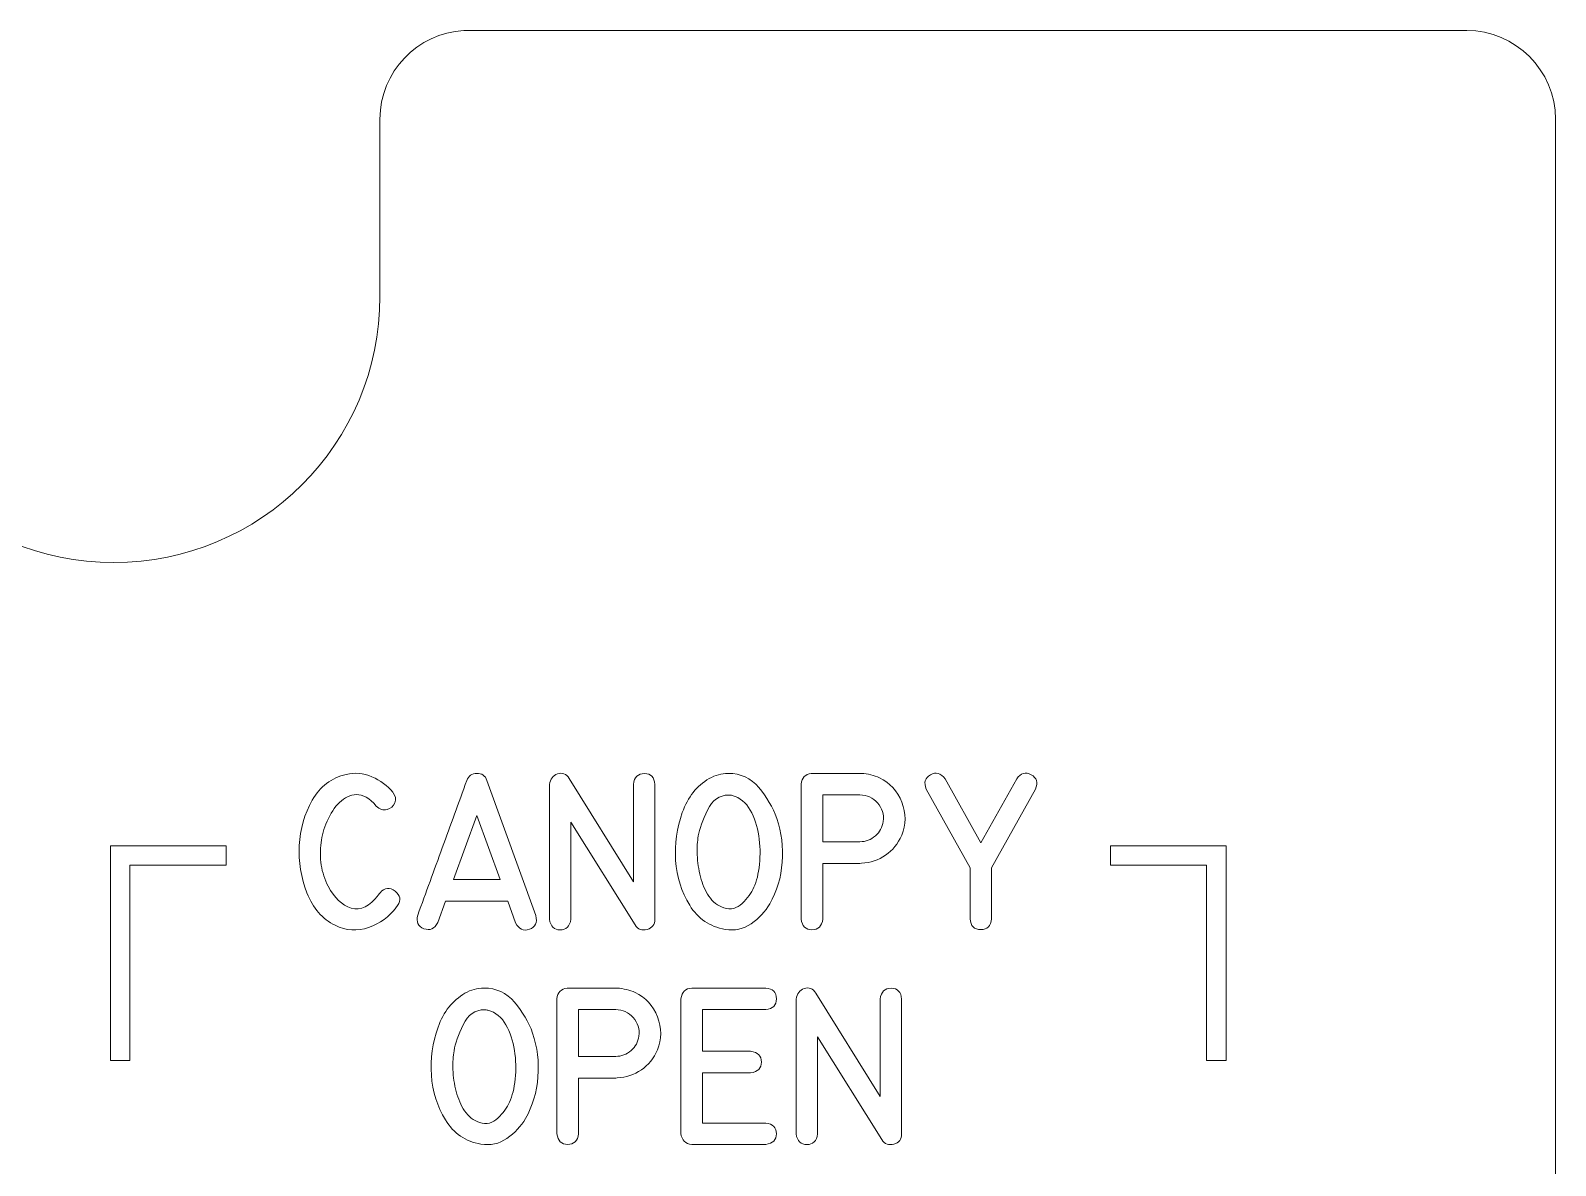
# Model space of a CAD drawing. Header units: millimetres. Extents: x -28 to 37, y -115 to 123.
# Drawn here: x 2.21 to 36.59, y -68.93 to -43.33 of the extents above; entities that cross this region are included whole.
import ezdxf

# ---------------------------------------------------------------- set-up
doc = ezdxf.new("R2010")
doc.units = ezdxf.units.MM
doc.header["$MEASUREMENT"] = 0
doc.layers.add('Layer 1', color=7, linetype='Continuous')

msp = doc.modelspace()

# ---------------------------------------------------------------- linework, layer by layer
at = {"layer": 'Layer 1', "color": 250, "lineweight": 9}
msp.add_open_spline([(-26.4142, -43.3274), (-26.4142, -43.3274), (-3.9142, -43.3274), (-3.9142, -43.3274), (-3.9142, -43.3274), (-2.8142, -43.3274), (-1.9142, -44.2274), (-1.9142, -45.3274), (-1.9142, -45.3274), (-1.9142, -45.3274), (-1.9142, -49.3274), (-1.9142, -49.3274), (-1.9142, -49.3274), (-1.9142, -52.6412), (0.7721, -55.3274), (4.0858, -55.3274), (4.0858, -55.3274), (7.3995, -55.3274), (10.0858, -52.6412), (10.0858, -49.3274), (10.0858, -49.3274), (10.0858, -49.3274), (10.0858, -45.3245), (10.0858, -45.3245), (10.0858, -45.3245), (10.0858, -44.2604), (10.928, -43.3835), (11.9787, -43.3274), (11.9787, -43.3274), (11.9787, -43.3274), (34.5858, -43.3274), (34.5858, -43.3274), (34.5858, -43.3274), (35.6858, -43.3274), (36.5858, -44.2274), (36.5858, -45.3274), (36.5858, -45.3274), (36.5858, -45.3274), (36.5858, -113.1351), (36.5858, -113.1351), (36.5858, -113.1351), (36.5259, -114.1807), (35.6532, -115.0178), (34.5937, -115.0202), (34.5937, -115.0202), (34.5937, -115.0202), (11.5251, -111.4633), (11.5251, -111.4633), (11.5251, -111.4633), (10.6226, -111.144), (10.1554, -110.5111), (10.0864, -109.5474), (10.0864, -109.5474), (10.0864, -109.5474), (10.0864, -104.342), (10.0864, -104.342), (10.0864, -104.342), (10.0864, -101.0282), (7.3995, -98.351), (4.0858, -98.351), (4.0858, -98.351), (0.7721, -98.351), (-1.9142, -101.0372), (-1.9142, -104.351), (-1.9142, -104.351), (-1.9142, -104.351), (-1.9142, -107.1032), (-1.9142, -107.1032), (-1.9142, -107.1032), (-1.9142, -108.19), (-2.7929, -109.0815), (-3.8749, -109.1027), (-3.8749, -109.1027), (-3.8749, -109.1027), (-26.7692, -105.5805), (-26.7692, -105.5805), (-26.7692, -105.5805), (-27.8334, -105.2638), (-28.3891, -104.6105), (-28.4142, -103.6062), (-28.4142, -103.6062), (-28.4142, -103.6062), (-28.4142, -45.3274), (-28.4142, -45.3274), (-28.4142, -45.3274), (-28.4142, -44.2274), (-27.5142, -43.3274), (-26.4142, -43.3274)], degree=3, knots=[0, 0, 0, 0, 0.0434783, 0.0434783, 0.0434783, 0.0434783, 0.0869565, 0.0869565, 0.0869565, 0.0869565, 0.1304348, 0.1304348, 0.1304348, 0.1304348, 0.173913, 0.173913, 0.173913, 0.173913, 0.2173913, 0.2173913, 0.2173913, 0.2173913, 0.2608696, 0.2608696, 0.2608696, 0.2608696, 0.3043478, 0.3043478, 0.3043478, 0.3043478, 0.3478261, 0.3478261, 0.3478261, 0.3478261, 0.3913043, 0.3913043, 0.3913043, 0.3913043, 0.4347826, 0.4347826, 0.4347826, 0.4347826, 0.4782609, 0.4782609, 0.4782609, 0.4782609, 0.5217391, 0.5217391, 0.5217391, 0.5217391, 0.5652174, 0.5652174, 0.5652174, 0.5652174, 0.6086957, 0.6086957, 0.6086957, 0.6086957, 0.6521739, 0.6521739, 0.6521739, 0.6521739, 0.6956522, 0.6956522, 0.6956522, 0.6956522, 0.7391304, 0.7391304, 0.7391304, 0.7391304, 0.7826087, 0.7826087, 0.7826087, 0.7826087, 0.826087, 0.826087, 0.826087, 0.826087, 0.8695652, 0.8695652, 0.8695652, 0.8695652, 0.9130435, 0.9130435, 0.9130435, 0.9130435, 1, 1, 1, 1], dxfattribs=at)
at = {"layer": 'Layer 1', "color": 240, "lineweight": 9}
for points, knots in [([(10.4808, -63.0583), (10.4808, -63.0583), (10.4655, -63.0812), (10.4655, -63.0812), (10.4655, -63.0812), (10.462, -63.0853), (10.4591, -63.0895), (10.4567, -63.093), (10.4567, -63.093), (10.455, -63.0965), (10.4526, -63.1), (10.4503, -63.1036), (10.4503, -63.1036), (10.2927, -63.3158), (10.0863, -63.4669), (9.8306, -63.5575), (9.8306, -63.5575), (9.5754, -63.6474), (9.3237, -63.631), (9.0756, -63.5081), (9.0756, -63.5081), (8.7875, -63.3646), (8.5759, -63.1212), (8.4406, -62.7779), (8.4406, -62.7779), (8.306, -62.4345), (8.2478, -62.0776), (8.2666, -61.7072), (8.2666, -61.7072), (8.286, -61.3368), (8.3836, -60.997), (8.5594, -60.6865), (8.5594, -60.6865), (8.7358, -60.3767), (8.9916, -60.1826), (9.3273, -60.1044), (9.3273, -60.1044), (9.5201, -60.0598), (9.7124, -60.0786), (9.9041, -60.1603), (9.9041, -60.1603), (10.0957, -60.2426), (10.2533, -60.3578), (10.3762, -60.506), (10.3762, -60.506), (10.3774, -60.506), (10.3803, -60.5095), (10.3844, -60.5178), (10.3844, -60.5178), (10.4373, -60.5866), (10.4485, -60.6624), (10.4173, -60.7441), (10.4173, -60.7441), (10.3862, -60.8264), (10.3297, -60.8776), (10.2468, -60.8988), (10.2468, -60.8988), (10.1586, -60.9217), (10.0769, -60.8952), (10.0022, -60.8194), (10.0022, -60.8194), (9.8482, -60.6401), (9.7, -60.5542), (9.5578, -60.5607), (9.5578, -60.5607), (9.4155, -60.5677), (9.2879, -60.6265), (9.1756, -60.7365), (9.1756, -60.7365), (9.0627, -60.847), (8.9692, -60.9881), (8.8945, -61.1604), (8.8945, -61.1604), (8.8199, -61.3327), (8.774, -61.4938), (8.757, -61.6443), (8.757, -61.6443), (8.7364, -61.8118), (8.7382, -61.9806), (8.7628, -62.1499), (8.7628, -62.1499), (8.7875, -62.3192), (8.8393, -62.4786), (8.9187, -62.6279), (8.9187, -62.6279), (9.0568, -62.8896), (9.2303, -63.0536), (9.4396, -63.1194), (9.4396, -63.1194), (9.6495, -63.1859), (9.8541, -63.0853), (10.054, -62.819), (10.054, -62.819), (10.0634, -62.8078), (10.074, -62.7925), (10.0869, -62.7743), (10.0869, -62.7743), (10.1945, -62.655), (10.3086, -62.6426), (10.4285, -62.7373), (10.4285, -62.7373), (10.5484, -62.8319), (10.5661, -62.9389), (10.4808, -63.0583)], [0, 0, 0, 0, 0.037037, 0.037037, 0.037037, 0.037037, 0.0740741, 0.0740741, 0.0740741, 0.0740741, 0.1111111, 0.1111111, 0.1111111, 0.1111111, 0.1481481, 0.1481481, 0.1481481, 0.1481481, 0.1851852, 0.1851852, 0.1851852, 0.1851852, 0.2222222, 0.2222222, 0.2222222, 0.2222222, 0.2592593, 0.2592593, 0.2592593, 0.2592593, 0.2962963, 0.2962963, 0.2962963, 0.2962963, 0.3333333, 0.3333333, 0.3333333, 0.3333333, 0.3703704, 0.3703704, 0.3703704, 0.3703704, 0.4074074, 0.4074074, 0.4074074, 0.4074074, 0.4444444, 0.4444444, 0.4444444, 0.4444444, 0.4814815, 0.4814815, 0.4814815, 0.4814815, 0.5185185, 0.5185185, 0.5185185, 0.5185185, 0.5555556, 0.5555556, 0.5555556, 0.5555556, 0.5925926, 0.5925926, 0.5925926, 0.5925926, 0.6296296, 0.6296296, 0.6296296, 0.6296296, 0.6666667, 0.6666667, 0.6666667, 0.6666667, 0.7037037, 0.7037037, 0.7037037, 0.7037037, 0.7407407, 0.7407407, 0.7407407, 0.7407407, 0.7777778, 0.7777778, 0.7777778, 0.7777778, 0.8148148, 0.8148148, 0.8148148, 0.8148148, 0.8518519, 0.8518519, 0.8518519, 0.8518519, 0.8888889, 0.8888889, 0.8888889, 0.8888889, 0.9259259, 0.9259259, 0.9259259, 0.9259259, 1, 1, 1, 1]), ([(10.9388, -63.2776), (11.1223, -62.7708), (11.3063, -62.2646), (11.4903, -61.7589), (11.4903, -61.7589), (11.675, -61.2533), (11.8596, -60.7471), (12.0442, -60.2408), (12.0442, -60.2408), (12.0824, -60.1362), (12.1577, -60.0833), (12.27, -60.0821), (12.27, -60.0821), (12.3829, -60.0809), (12.4587, -60.1338), (12.4975, -60.2408), (12.4975, -60.2408), (12.4975, -60.2408), (13.6017, -63.2858), (13.6017, -63.2858), (13.6017, -63.2858), (13.6358, -63.4481), (13.5864, -63.5522), (13.4535, -63.5992), (13.4535, -63.5992), (13.32, -63.6468), (13.2177, -63.598), (13.1448, -63.4546), (13.1448, -63.4546), (13.1448, -63.4546), (12.9679, -62.9619), (12.9679, -62.9619), (12.9679, -62.9619), (12.9679, -62.9619), (11.5638, -62.9619), (11.5638, -62.9619), (11.5638, -62.9619), (11.5638, -62.9619), (11.3916, -63.4428), (11.3916, -63.4428), (11.3916, -63.4428), (11.3181, -63.5875), (11.2134, -63.6345), (11.0782, -63.5845), (11.0782, -63.5845), (10.9424, -63.5351), (10.8959, -63.4322), (10.9388, -63.2776)], [0, 0, 0, 0, 0.0769231, 0.0769231, 0.0769231, 0.0769231, 0.1538462, 0.1538462, 0.1538462, 0.1538462, 0.2307692, 0.2307692, 0.2307692, 0.2307692, 0.3076923, 0.3076923, 0.3076923, 0.3076923, 0.3846154, 0.3846154, 0.3846154, 0.3846154, 0.4615385, 0.4615385, 0.4615385, 0.4615385, 0.5384615, 0.5384615, 0.5384615, 0.5384615, 0.6153846, 0.6153846, 0.6153846, 0.6153846, 0.6923077, 0.6923077, 0.6923077, 0.6923077, 0.7692308, 0.7692308, 0.7692308, 0.7692308, 0.8461538, 0.8461538, 0.8461538, 0.8461538, 1, 1, 1, 1]), ([(16.2844, -63.3723), (16.2844, -63.4928), (16.2262, -63.5692), (16.1098, -63.6022), (16.1098, -63.6022), (15.9928, -63.6345), (15.9029, -63.6004), (15.8382, -63.4993), (15.8382, -63.4993), (15.8382, -63.4993), (14.3912, -61.1792), (14.3912, -61.1792), (14.3912, -61.1792), (14.3912, -61.1792), (14.3912, -63.3723), (14.3912, -63.3723), (14.3912, -63.3723), (14.366, -63.5328), (14.2848, -63.6133), (14.1478, -63.6133), (14.1478, -63.6133), (14.0103, -63.6133), (13.9297, -63.5328), (13.9056, -63.3723), (13.9056, -63.3723), (13.9056, -63.3723), (13.9056, -60.3302), (13.9056, -60.3302), (13.9056, -60.3302), (13.9227, -60.2109), (13.9838, -60.1321), (14.089, -60.0939), (14.089, -60.0939), (14.1943, -60.0562), (14.2819, -60.0921), (14.3519, -60.2009), (14.3519, -60.2009), (14.3519, -60.2009), (15.7988, -62.5244), (15.7988, -62.5244), (15.7988, -62.5244), (15.7988, -62.5244), (15.7988, -60.3302), (15.7988, -60.3302), (15.7988, -60.3302), (15.8206, -60.1662), (15.904, -60.0845), (16.0493, -60.0862), (16.0493, -60.0862), (16.1945, -60.088), (16.2727, -60.1691), (16.2844, -60.3302), (16.2844, -60.3302), (16.2844, -60.3302), (16.2844, -63.3723), (16.2844, -63.3723)], [0, 0, 0, 0, 0.0666667, 0.0666667, 0.0666667, 0.0666667, 0.1333333, 0.1333333, 0.1333333, 0.1333333, 0.2, 0.2, 0.2, 0.2, 0.2666667, 0.2666667, 0.2666667, 0.2666667, 0.3333333, 0.3333333, 0.3333333, 0.3333333, 0.4, 0.4, 0.4, 0.4, 0.4666667, 0.4666667, 0.4666667, 0.4666667, 0.5333333, 0.5333333, 0.5333333, 0.5333333, 0.6, 0.6, 0.6, 0.6, 0.6666667, 0.6666667, 0.6666667, 0.6666667, 0.7333333, 0.7333333, 0.7333333, 0.7333333, 0.8, 0.8, 0.8, 0.8, 0.8666667, 0.8666667, 0.8666667, 0.8666667, 1, 1, 1, 1]), ([(19.0348, -61.0969), (19.1401, -61.415), (19.1801, -61.7448), (19.1542, -62.087), (19.1542, -62.087), (19.1283, -62.4292), (19.0343, -62.7414), (18.8726, -63.0242), (18.8726, -63.0242), (18.7703, -63.2), (18.6309, -63.3493), (18.4539, -63.4722), (18.4539, -63.4722), (18.277, -63.5951), (18.0818, -63.638), (17.8683, -63.601), (17.8683, -63.601), (17.5203, -63.5404), (17.2539, -63.3587), (17.0693, -63.0571), (17.0693, -63.0571), (16.8841, -62.7549), (16.7783, -62.4186), (16.7512, -62.0482), (16.7512, -62.0482), (16.7242, -61.6778), (16.7742, -61.3174), (16.9012, -60.9658), (16.9012, -60.9658), (17.0282, -60.6142), (17.2304, -60.359), (17.5085, -60.1991), (17.5085, -60.1991), (17.6438, -60.1209), (17.786, -60.0821), (17.9336, -60.0821), (17.9336, -60.0821), (18.2164, -60.0821), (18.4469, -60.1885), (18.6262, -60.4014), (18.6262, -60.4014), (18.8055, -60.6148), (18.9414, -60.8464), (19.0348, -61.0969)], [0, 0, 0, 0, 0.0833333, 0.0833333, 0.0833333, 0.0833333, 0.1666667, 0.1666667, 0.1666667, 0.1666667, 0.25, 0.25, 0.25, 0.25, 0.3333333, 0.3333333, 0.3333333, 0.3333333, 0.4166667, 0.4166667, 0.4166667, 0.4166667, 0.5, 0.5, 0.5, 0.5, 0.5833333, 0.5833333, 0.5833333, 0.5833333, 0.6666667, 0.6666667, 0.6666667, 0.6666667, 0.75, 0.75, 0.75, 0.75, 0.8333333, 0.8333333, 0.8333333, 0.8333333, 1, 1, 1, 1]), ([(20.9063, -60.0821), (20.9063, -60.0821), (20.9392, -60.0821), (20.9392, -60.0821), (20.9392, -60.0821), (21.0862, -60.0927), (21.2214, -60.1256), (21.3454, -60.1821), (21.3454, -60.1821), (21.583, -60.2932), (21.7511, -60.4766), (21.8499, -60.7318), (21.8499, -60.7318), (21.9487, -60.9864), (21.9475, -61.2351), (21.847, -61.4773), (21.847, -61.4773), (21.7652, -61.669), (21.6447, -61.8195), (21.4848, -61.9277), (21.4848, -61.9277), (21.3255, -62.0364), (21.1432, -62.097), (20.9392, -62.1094), (20.9392, -62.1094), (20.9392, -62.1094), (20.9063, -62.1111), (20.9063, -62.1111), (20.9063, -62.1111), (20.9063, -62.1111), (20.069, -62.1111), (20.069, -62.1111), (20.069, -62.1111), (20.069, -62.1111), (20.069, -63.367), (20.069, -63.367), (20.069, -63.367), (20.0484, -63.5287), (19.9667, -63.6098), (19.8244, -63.6098), (19.8244, -63.6098), (19.6821, -63.6098), (19.601, -63.5287), (19.5816, -63.367), (19.5816, -63.367), (19.5816, -63.367), (19.5816, -60.3232), (19.5816, -60.3232), (19.5816, -60.3232), (19.5987, -60.1809), (19.6745, -60.1003), (19.8091, -60.0821), (19.8091, -60.0821), (19.8091, -60.0821), (19.8244, -60.0821), (19.8244, -60.0821), (19.8244, -60.0821), (19.8244, -60.0821), (20.9063, -60.0821), (20.9063, -60.0821)], [0, 0, 0, 0, 0.0625, 0.0625, 0.0625, 0.0625, 0.125, 0.125, 0.125, 0.125, 0.1875, 0.1875, 0.1875, 0.1875, 0.25, 0.25, 0.25, 0.25, 0.3125, 0.3125, 0.3125, 0.3125, 0.375, 0.375, 0.375, 0.375, 0.4375, 0.4375, 0.4375, 0.4375, 0.5, 0.5, 0.5, 0.5, 0.5625, 0.5625, 0.5625, 0.5625, 0.625, 0.625, 0.625, 0.625, 0.6875, 0.6875, 0.6875, 0.6875, 0.75, 0.75, 0.75, 0.75, 0.8125, 0.8125, 0.8125, 0.8125, 0.875, 0.875, 0.875, 0.875, 1, 1, 1, 1]), ([(24.4398, -60.2079), (24.5292, -60.0733), (24.6374, -60.0415), (24.7644, -60.1115), (24.7644, -60.1115), (24.8914, -60.1815), (24.9237, -60.2908), (24.862, -60.4402), (24.862, -60.4402), (24.862, -60.4402), (23.8713, -62.2093), (23.8713, -62.2093), (23.8713, -62.2093), (23.8713, -62.2093), (23.8713, -63.3617), (23.8713, -63.3617), (23.8713, -63.3617), (23.8607, -63.5245), (23.7807, -63.6063), (23.6308, -63.6063), (23.6308, -63.6063), (23.4809, -63.6063), (23.4009, -63.5245), (23.3909, -63.3617), (23.3909, -63.3617), (23.3909, -63.3617), (23.3909, -62.2093), (23.3909, -62.2093), (23.3909, -62.2093), (23.3909, -62.2093), (22.402, -60.4402), (22.402, -60.4402), (22.402, -60.4402), (22.3408, -60.292), (22.372, -60.1832), (22.4949, -60.1138), (22.4949, -60.1138), (22.6177, -60.0445), (22.7277, -60.0756), (22.8241, -60.2079), (22.8241, -60.2079), (22.8241, -60.2079), (23.632, -61.6513), (23.632, -61.6513), (23.632, -61.6513), (23.632, -61.6513), (24.4398, -60.2079), (24.4398, -60.2079)], [0, 0, 0, 0, 0.0769231, 0.0769231, 0.0769231, 0.0769231, 0.1538462, 0.1538462, 0.1538462, 0.1538462, 0.2307692, 0.2307692, 0.2307692, 0.2307692, 0.3076923, 0.3076923, 0.3076923, 0.3076923, 0.3846154, 0.3846154, 0.3846154, 0.3846154, 0.4615385, 0.4615385, 0.4615385, 0.4615385, 0.5384615, 0.5384615, 0.5384615, 0.5384615, 0.6153846, 0.6153846, 0.6153846, 0.6153846, 0.6923077, 0.6923077, 0.6923077, 0.6923077, 0.7692308, 0.7692308, 0.7692308, 0.7692308, 0.8461538, 0.8461538, 0.8461538, 0.8461538, 1, 1, 1, 1]), ([(17.9477, -60.5713), (17.7366, -60.5713), (17.5767, -60.6847), (17.468, -60.9123), (17.468, -60.9123), (17.3592, -61.1398), (17.291, -61.3338), (17.2622, -61.4944), (17.2622, -61.4944), (17.2404, -61.6119), (17.2322, -61.7536), (17.2381, -61.92), (17.2381, -61.92), (17.2439, -62.0864), (17.2681, -62.251), (17.3104, -62.4133), (17.3104, -62.4133), (17.3527, -62.5762), (17.4168, -62.7226), (17.5015, -62.8525), (17.5015, -62.8525), (17.5867, -62.983), (17.6978, -63.0695), (17.8354, -63.1118), (17.8354, -63.1118), (17.9965, -63.1624), (18.1353, -63.1306), (18.2517, -63.0166), (18.2517, -63.0166), (18.3681, -62.9019), (18.4563, -62.7808), (18.5163, -62.652), (18.5163, -62.652), (18.5768, -62.5197), (18.6186, -62.3469), (18.6409, -62.1317), (18.6409, -62.1317), (18.6633, -61.9171), (18.658, -61.7025), (18.6256, -61.4885), (18.6256, -61.4885), (18.5927, -61.2745), (18.5286, -61.0816), (18.4334, -60.9099), (18.4334, -60.9099), (18.3381, -60.7383), (18.2023, -60.6289), (18.0271, -60.5819), (18.0271, -60.5819), (18.0042, -60.5748), (17.9777, -60.5713), (17.9477, -60.5713)], [0, 0, 0, 0, 0.0714286, 0.0714286, 0.0714286, 0.0714286, 0.1428571, 0.1428571, 0.1428571, 0.1428571, 0.2142857, 0.2142857, 0.2142857, 0.2142857, 0.2857143, 0.2857143, 0.2857143, 0.2857143, 0.3571429, 0.3571429, 0.3571429, 0.3571429, 0.4285714, 0.4285714, 0.4285714, 0.4285714, 0.5, 0.5, 0.5, 0.5, 0.5714286, 0.5714286, 0.5714286, 0.5714286, 0.6428571, 0.6428571, 0.6428571, 0.6428571, 0.7142857, 0.7142857, 0.7142857, 0.7142857, 0.7857143, 0.7857143, 0.7857143, 0.7857143, 0.8571429, 0.8571429, 0.8571429, 0.8571429, 1, 1, 1, 1]), ([(20.9063, -60.5677), (20.9063, -60.5677), (20.069, -60.5677), (20.069, -60.5677), (20.069, -60.5677), (20.069, -60.5677), (20.069, -61.6237), (20.069, -61.6237), (20.069, -61.6237), (20.069, -61.6237), (20.9063, -61.6237), (20.9063, -61.6237), (20.9063, -61.6237), (21.0374, -61.6237), (21.1526, -61.5802), (21.2531, -61.4926), (21.2531, -61.4926), (21.3537, -61.4056), (21.4125, -61.2962), (21.4301, -61.1657), (21.4301, -61.1657), (21.4507, -61.0069), (21.4078, -60.8676), (21.3025, -60.7477), (21.3025, -60.7477), (21.1967, -60.6277), (21.0644, -60.5677), (20.9063, -60.5677)], [0, 0, 0, 0, 0.125, 0.125, 0.125, 0.125, 0.25, 0.25, 0.25, 0.25, 0.375, 0.375, 0.375, 0.375, 0.5, 0.5, 0.5, 0.5, 0.625, 0.625, 0.625, 0.625, 0.75, 0.75, 0.75, 0.75, 1, 1, 1, 1]), ([(12.7921, -62.478), (12.7921, -62.478), (12.2682, -61.0311), (12.2682, -61.0311), (12.2682, -61.0311), (12.2682, -61.0311), (11.7414, -62.478), (11.7414, -62.478), (11.7414, -62.478), (11.7414, -62.478), (12.7921, -62.478), (12.7921, -62.478)], [0, 0, 0, 0, 0.25, 0.25, 0.25, 0.25, 0.5, 0.5, 0.5, 0.5, 1, 1, 1, 1]), ([(12.2682, -61.0311), (12.2682, -61.0311), (12.7921, -62.478), (12.7921, -62.478), (12.7921, -62.478), (12.7921, -62.478), (12.2682, -61.0311), (12.2682, -61.0311)], [0, 0, 0, 0, 0.3333333, 0.3333333, 0.3333333, 0.3333333, 1, 1, 1, 1]), ([(4.2292, -61.7126), (4.2292, -61.7126), (4.4504, -61.7126), (4.4504, -61.7126), (4.4504, -61.7126), (4.4504, -61.7126), (6.6196, -61.7126), (6.6196, -61.7126), (6.6196, -61.7126), (6.6196, -61.7126), (6.6196, -62.1553), (6.6196, -62.1553), (6.6196, -62.1553), (6.6196, -62.1553), (4.4504, -62.1553), (4.4504, -62.1553), (4.4504, -62.1553), (4.4504, -62.1553), (4.4504, -66.5554), (4.4504, -66.5554), (4.4504, -66.5554), (4.4504, -66.5554), (4.0078, -66.5554), (4.0078, -66.5554), (4.0078, -66.5554), (4.0078, -66.5554), (4.0078, -61.7126), (4.0078, -61.7126), (4.0078, -61.7126), (4.0078, -61.7126), (4.2292, -61.7126), (4.2292, -61.7126)], [0, 0, 0, 0, 0.1111111, 0.1111111, 0.1111111, 0.1111111, 0.2222222, 0.2222222, 0.2222222, 0.2222222, 0.3333333, 0.3333333, 0.3333333, 0.3333333, 0.4444444, 0.4444444, 0.4444444, 0.4444444, 0.5555556, 0.5555556, 0.5555556, 0.5555556, 0.6666667, 0.6666667, 0.6666667, 0.6666667, 0.7777778, 0.7777778, 0.7777778, 0.7777778, 1, 1, 1, 1]), ([(28.9424, -61.7126), (28.9424, -61.7126), (28.7212, -61.7126), (28.7212, -61.7126), (28.7212, -61.7126), (28.7212, -61.7126), (26.552, -61.7126), (26.552, -61.7126), (26.552, -61.7126), (26.552, -61.7126), (26.552, -62.1553), (26.552, -62.1553), (26.552, -62.1553), (26.552, -62.1553), (28.7212, -62.1553), (28.7212, -62.1553), (28.7212, -62.1553), (28.7212, -62.1553), (28.7212, -66.5554), (28.7212, -66.5554), (28.7212, -66.5554), (28.7212, -66.5554), (29.1638, -66.5554), (29.1638, -66.5554), (29.1638, -66.5554), (29.1638, -66.5554), (29.1638, -61.7126), (29.1638, -61.7126), (29.1638, -61.7126), (29.1638, -61.7126), (28.9424, -61.7126), (28.9424, -61.7126)], [0, 0, 0, 0, 0.1111111, 0.1111111, 0.1111111, 0.1111111, 0.2222222, 0.2222222, 0.2222222, 0.2222222, 0.3333333, 0.3333333, 0.3333333, 0.3333333, 0.4444444, 0.4444444, 0.4444444, 0.4444444, 0.5555556, 0.5555556, 0.5555556, 0.5555556, 0.6666667, 0.6666667, 0.6666667, 0.6666667, 0.7777778, 0.7777778, 0.7777778, 0.7777778, 1, 1, 1, 1]), ([(13.5278, -65.9388), (13.6331, -66.2569), (13.6731, -66.5867), (13.6472, -66.9289), (13.6472, -66.9289), (13.6213, -67.2711), (13.5273, -67.5833), (13.3656, -67.8661), (13.3656, -67.8661), (13.2633, -68.0419), (13.1239, -68.1912), (12.9469, -68.3141), (12.9469, -68.3141), (12.77, -68.437), (12.5748, -68.4799), (12.3613, -68.4429), (12.3613, -68.4429), (12.0133, -68.3823), (11.7469, -68.2006), (11.5623, -67.899), (11.5623, -67.899), (11.3771, -67.5968), (11.2713, -67.2605), (11.2442, -66.8901), (11.2442, -66.8901), (11.2172, -66.5197), (11.2672, -66.1593), (11.3942, -65.8077), (11.3942, -65.8077), (11.5212, -65.4561), (11.7234, -65.2009), (12.0015, -65.041), (12.0015, -65.041), (12.1368, -64.9628), (12.279, -64.924), (12.4266, -64.924), (12.4266, -64.924), (12.7094, -64.924), (12.9399, -65.0304), (13.1192, -65.2433), (13.1192, -65.2433), (13.2985, -65.4567), (13.4344, -65.6883), (13.5278, -65.9388)], [0, 0, 0, 0, 0.0833333, 0.0833333, 0.0833333, 0.0833333, 0.1666667, 0.1666667, 0.1666667, 0.1666667, 0.25, 0.25, 0.25, 0.25, 0.3333333, 0.3333333, 0.3333333, 0.3333333, 0.4166667, 0.4166667, 0.4166667, 0.4166667, 0.5, 0.5, 0.5, 0.5, 0.5833333, 0.5833333, 0.5833333, 0.5833333, 0.6666667, 0.6666667, 0.6666667, 0.6666667, 0.75, 0.75, 0.75, 0.75, 0.8333333, 0.8333333, 0.8333333, 0.8333333, 1, 1, 1, 1]), ([(15.3993, -64.924), (15.3993, -64.924), (15.4322, -64.924), (15.4322, -64.924), (15.4322, -64.924), (15.5792, -64.9346), (15.7144, -64.9675), (15.8384, -65.024), (15.8384, -65.024), (16.076, -65.1351), (16.2441, -65.3185), (16.3429, -65.5737), (16.3429, -65.5737), (16.4417, -65.8283), (16.4405, -66.077), (16.34, -66.3192), (16.34, -66.3192), (16.2582, -66.5109), (16.1377, -66.6614), (15.9778, -66.7696), (15.9778, -66.7696), (15.8185, -66.8783), (15.6362, -66.9389), (15.4322, -66.9513), (15.4322, -66.9513), (15.4322, -66.9513), (15.3993, -66.953), (15.3993, -66.953), (15.3993, -66.953), (15.3993, -66.953), (14.562, -66.953), (14.562, -66.953), (14.562, -66.953), (14.562, -66.953), (14.562, -68.2089), (14.562, -68.2089), (14.562, -68.2089), (14.5414, -68.3706), (14.4597, -68.4517), (14.3174, -68.4517), (14.3174, -68.4517), (14.1751, -68.4517), (14.094, -68.3706), (14.0746, -68.2089), (14.0746, -68.2089), (14.0746, -68.2089), (14.0746, -65.1651), (14.0746, -65.1651), (14.0746, -65.1651), (14.0917, -65.0228), (14.1675, -64.9422), (14.3021, -64.924), (14.3021, -64.924), (14.3021, -64.924), (14.3174, -64.924), (14.3174, -64.924), (14.3174, -64.924), (14.3174, -64.924), (15.3993, -64.924), (15.3993, -64.924)], [0, 0, 0, 0, 0.0625, 0.0625, 0.0625, 0.0625, 0.125, 0.125, 0.125, 0.125, 0.1875, 0.1875, 0.1875, 0.1875, 0.25, 0.25, 0.25, 0.25, 0.3125, 0.3125, 0.3125, 0.3125, 0.375, 0.375, 0.375, 0.375, 0.4375, 0.4375, 0.4375, 0.4375, 0.5, 0.5, 0.5, 0.5, 0.5625, 0.5625, 0.5625, 0.5625, 0.625, 0.625, 0.625, 0.625, 0.6875, 0.6875, 0.6875, 0.6875, 0.75, 0.75, 0.75, 0.75, 0.8125, 0.8125, 0.8125, 0.8125, 0.875, 0.875, 0.875, 0.875, 1, 1, 1, 1]), ([(18.7811, -65.4044), (18.7811, -65.4044), (17.353, -65.4044), (17.353, -65.4044), (17.353, -65.4044), (17.353, -65.4044), (17.353, -66.3468), (17.353, -66.3468), (17.353, -66.3468), (17.353, -66.3468), (18.4419, -66.3468), (18.4419, -66.3468), (18.4419, -66.3468), (18.6047, -66.3709), (18.6859, -66.4527), (18.6853, -66.592), (18.6853, -66.592), (18.6847, -66.7319), (18.6036, -66.8131), (18.4419, -66.836), (18.4419, -66.836), (18.4419, -66.836), (17.353, -66.836), (17.353, -66.836), (17.353, -66.836), (17.353, -66.836), (17.353, -67.9678), (17.353, -67.9678), (17.353, -67.9678), (17.353, -67.9678), (18.7811, -67.9678), (18.7811, -67.9678), (18.7811, -67.9678), (18.9428, -67.9919), (19.0239, -68.0725), (19.0239, -68.2106), (19.0239, -68.2106), (19.0239, -68.3482), (18.9428, -68.4288), (18.7811, -68.4517), (18.7811, -68.4517), (18.7811, -68.4517), (17.1137, -68.4517), (17.1137, -68.4517), (17.1137, -68.4517), (16.9702, -68.4335), (16.8885, -68.3517), (16.8691, -68.2071), (16.8691, -68.2071), (16.8691, -68.2071), (16.8691, -65.1651), (16.8691, -65.1651), (16.8691, -65.1651), (16.8909, -65.0134), (16.9726, -64.9334), (17.1137, -64.924), (17.1137, -64.924), (17.1137, -64.924), (18.7811, -64.924), (18.7811, -64.924), (18.7811, -64.924), (18.9428, -64.9363), (19.0239, -65.0175), (19.0233, -65.1662), (19.0233, -65.1662), (19.0228, -65.315), (18.9416, -65.3944), (18.7811, -65.4044)], [0, 0, 0, 0, 0.0555556, 0.0555556, 0.0555556, 0.0555556, 0.1111111, 0.1111111, 0.1111111, 0.1111111, 0.1666667, 0.1666667, 0.1666667, 0.1666667, 0.2222222, 0.2222222, 0.2222222, 0.2222222, 0.2777778, 0.2777778, 0.2777778, 0.2777778, 0.3333333, 0.3333333, 0.3333333, 0.3333333, 0.3888889, 0.3888889, 0.3888889, 0.3888889, 0.4444444, 0.4444444, 0.4444444, 0.4444444, 0.5, 0.5, 0.5, 0.5, 0.5555556, 0.5555556, 0.5555556, 0.5555556, 0.6111111, 0.6111111, 0.6111111, 0.6111111, 0.6666667, 0.6666667, 0.6666667, 0.6666667, 0.7222222, 0.7222222, 0.7222222, 0.7222222, 0.7777778, 0.7777778, 0.7777778, 0.7777778, 0.8333333, 0.8333333, 0.8333333, 0.8333333, 0.8888889, 0.8888889, 0.8888889, 0.8888889, 1, 1, 1, 1]), ([(21.846, -68.2142), (21.846, -68.3347), (21.7878, -68.4111), (21.6714, -68.4441), (21.6714, -68.4441), (21.5544, -68.4764), (21.4645, -68.4423), (21.3998, -68.3412), (21.3998, -68.3412), (21.3998, -68.3412), (19.9528, -66.0211), (19.9528, -66.0211), (19.9528, -66.0211), (19.9528, -66.0211), (19.9528, -68.2142), (19.9528, -68.2142), (19.9528, -68.2142), (19.9276, -68.3747), (19.8464, -68.4552), (19.7094, -68.4552), (19.7094, -68.4552), (19.5719, -68.4552), (19.4913, -68.3747), (19.4672, -68.2142), (19.4672, -68.2142), (19.4672, -68.2142), (19.4672, -65.1721), (19.4672, -65.1721), (19.4672, -65.1721), (19.4843, -65.0528), (19.5454, -64.974), (19.6506, -64.9358), (19.6506, -64.9358), (19.7559, -64.8981), (19.8435, -64.934), (19.9135, -65.0428), (19.9135, -65.0428), (19.9135, -65.0428), (21.3604, -67.3663), (21.3604, -67.3663), (21.3604, -67.3663), (21.3604, -67.3663), (21.3604, -65.1721), (21.3604, -65.1721), (21.3604, -65.1721), (21.3822, -65.0081), (21.4656, -64.9264), (21.6109, -64.9281), (21.6109, -64.9281), (21.7561, -64.9299), (21.8343, -65.011), (21.846, -65.1721), (21.846, -65.1721), (21.846, -65.1721), (21.846, -68.2142), (21.846, -68.2142)], [0, 0, 0, 0, 0.0666667, 0.0666667, 0.0666667, 0.0666667, 0.1333333, 0.1333333, 0.1333333, 0.1333333, 0.2, 0.2, 0.2, 0.2, 0.2666667, 0.2666667, 0.2666667, 0.2666667, 0.3333333, 0.3333333, 0.3333333, 0.3333333, 0.4, 0.4, 0.4, 0.4, 0.4666667, 0.4666667, 0.4666667, 0.4666667, 0.5333333, 0.5333333, 0.5333333, 0.5333333, 0.6, 0.6, 0.6, 0.6, 0.6666667, 0.6666667, 0.6666667, 0.6666667, 0.7333333, 0.7333333, 0.7333333, 0.7333333, 0.8, 0.8, 0.8, 0.8, 0.8666667, 0.8666667, 0.8666667, 0.8666667, 1, 1, 1, 1]), ([(12.4407, -65.4132), (12.2296, -65.4132), (12.0697, -65.5266), (11.961, -65.7542), (11.961, -65.7542), (11.8522, -65.9817), (11.784, -66.1757), (11.7552, -66.3363), (11.7552, -66.3363), (11.7334, -66.4538), (11.7252, -66.5955), (11.7311, -66.7619), (11.7311, -66.7619), (11.7369, -66.9283), (11.7611, -67.0929), (11.8034, -67.2552), (11.8034, -67.2552), (11.8457, -67.4181), (11.9098, -67.5645), (11.9945, -67.6944), (11.9945, -67.6944), (12.0797, -67.8249), (12.1908, -67.9114), (12.3284, -67.9537), (12.3284, -67.9537), (12.4895, -68.0043), (12.6283, -67.9725), (12.7447, -67.8585), (12.7447, -67.8585), (12.8611, -67.7438), (12.9493, -67.6227), (13.0093, -67.4939), (13.0093, -67.4939), (13.0698, -67.3616), (13.1116, -67.1888), (13.1339, -66.9736), (13.1339, -66.9736), (13.1563, -66.759), (13.151, -66.5444), (13.1186, -66.3304), (13.1186, -66.3304), (13.0857, -66.1164), (13.0216, -65.9235), (12.9264, -65.7518), (12.9264, -65.7518), (12.8311, -65.5802), (12.6953, -65.4708), (12.5201, -65.4238), (12.5201, -65.4238), (12.4972, -65.4167), (12.4707, -65.4132), (12.4407, -65.4132)], [0, 0, 0, 0, 0.0714286, 0.0714286, 0.0714286, 0.0714286, 0.1428571, 0.1428571, 0.1428571, 0.1428571, 0.2142857, 0.2142857, 0.2142857, 0.2142857, 0.2857143, 0.2857143, 0.2857143, 0.2857143, 0.3571429, 0.3571429, 0.3571429, 0.3571429, 0.4285714, 0.4285714, 0.4285714, 0.4285714, 0.5, 0.5, 0.5, 0.5, 0.5714286, 0.5714286, 0.5714286, 0.5714286, 0.6428571, 0.6428571, 0.6428571, 0.6428571, 0.7142857, 0.7142857, 0.7142857, 0.7142857, 0.7857143, 0.7857143, 0.7857143, 0.7857143, 0.8571429, 0.8571429, 0.8571429, 0.8571429, 1, 1, 1, 1]), ([(15.3993, -65.4096), (15.3993, -65.4096), (14.562, -65.4096), (14.562, -65.4096), (14.562, -65.4096), (14.562, -65.4096), (14.562, -66.4656), (14.562, -66.4656), (14.562, -66.4656), (14.562, -66.4656), (15.3993, -66.4656), (15.3993, -66.4656), (15.3993, -66.4656), (15.5304, -66.4656), (15.6456, -66.4221), (15.7461, -66.3345), (15.7461, -66.3345), (15.8467, -66.2475), (15.9055, -66.1381), (15.9231, -66.0076), (15.9231, -66.0076), (15.9437, -65.8488), (15.9008, -65.7095), (15.7955, -65.5896), (15.7955, -65.5896), (15.6897, -65.4696), (15.5574, -65.4096), (15.3993, -65.4096)], [0, 0, 0, 0, 0.125, 0.125, 0.125, 0.125, 0.25, 0.25, 0.25, 0.25, 0.375, 0.375, 0.375, 0.375, 0.5, 0.5, 0.5, 0.5, 0.625, 0.625, 0.625, 0.625, 0.75, 0.75, 0.75, 0.75, 1, 1, 1, 1])]:
    msp.add_open_spline(points, degree=3, knots=knots, dxfattribs=at)

doc.saveas('drawing.dxf')
